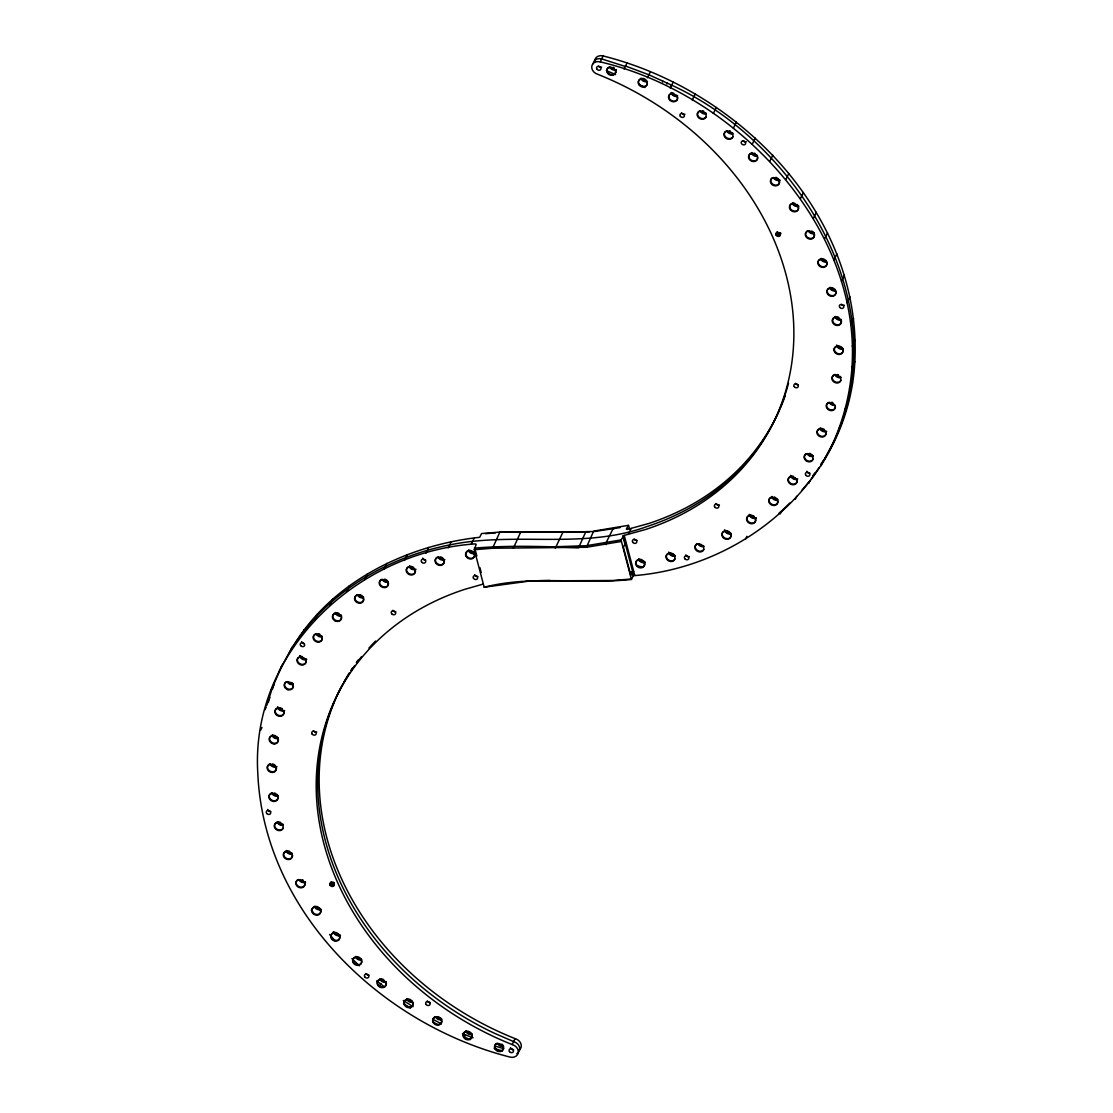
<?xml version="1.0" encoding="UTF-8"?>
<svg xmlns="http://www.w3.org/2000/svg" width="1113" height="1113" viewBox="0 0 1113 1113"><rect width="100%" height="100%" fill="white"/><g stroke="black" fill="none" stroke-linecap="round" stroke-linejoin="round"><path stroke-width="1.5" d="M482.959 584.144L464.524 589.417A284.246 235.65 26.4 0 0 317.4 808.469A284.246 235.65 26.4 0 0 512.161 1044.564A7.568 6.275 26.4 0 1 518.255 1052.787A7.568 6.275 26.4 0 1 509.865 1057.044C380.396 1024.03 263.475 911.31 257.771 772.839C250.508 650.868 358.163 551.519 475.39 543.895L476.169 544.382L474.291 549.711L492.572 548.236L586.426 547.276L593.674 531.124L628.261 525.35L629.666 529.037M631.447 579.456L621.012 539.93L624.212 535.381L645.526 529.51A284.246 235.65 26.4 0 0 792.665 310.457A284.246 235.65 26.4 0 0 597.89 74.362A7.568 6.275 26.4 0 1 591.81 66.14A7.568 6.275 26.4 0 1 600.199 61.883L603.135 55.956C739.171 90.125 862.311 214.892 854.867 361.544C848.788 478.256 746.628 566.976 633.311 575.699L631.447 579.456C582.502 584.756 532.417 574.823 484.197 587.233L474.291 549.711M830.729 447.955C909.321 281.659 761.556 99.419 600.199 61.883M492.572 548.236L499.876 532.07L589.528 531.847M513.399 548.125L520.759 531.958L586.384 532.042L562.955 532.139L555.29 548.208M625.381 66.488L601.674 58.919A7.568 6.275 26.4 0 0 593.201 63.719M266.842 705.308L272.602 687.097L282.271 665.045L279.335 670.972M268.303 702.345L269.889 697.378M272.504 689.1L274.076 684.133L271.141 690.06M662.513 82.056L662.903 81.166M666.868 84.032L667.244 83.155M289.38 652.802C327.055 584.144 403.963 545.523 479.689 537.301L481.553 533.544L499.876 532.07L521.218 532.376M301.22 635.662L304.155 629.735M264.838 709.927L266.313 706.964M314.756 619.677L317.692 613.75M260.498 730.434L261.972 727.471M329.907 604.943L332.843 599.017M346.56 591.573L349.496 585.647M364.605 579.65L367.554 573.724M624.031 68.992L626.981 63.065M383.929 569.258L386.865 563.331M404.395 560.465L407.33 554.538M647.432 77.771L650.368 71.83M425.862 553.328L428.797 547.401M670.221 88.136L673.156 82.209M448.177 547.902L451.127 541.975M471.202 544.229L474.152 538.302M692.244 100.045L695.18 94.118M330.255 884.292L331.396 881.983L334.303 883.472L333.163 885.781L331.451 885.545L330.102 883.778L330.978 882.08M713.35 113.401L716.299 107.474M330.533 884.779L331.688 882.47M330.937 885.211L332.091 882.887M331.451 885.545L332.592 883.221M332.008 885.753L333.163 883.444M332.592 885.837L333.747 883.527M733.411 128.12L736.347 122.193M752.277 144.092L755.226 138.165M769.82 161.218L772.77 155.291M379.45 986.438L380.924 983.475M785.931 179.388L788.88 173.461M628.261 525.35L626.396 529.092L627.148 529.454L648.476 523.583A284.246 235.65 26.4 0 0 779.392 410.252M628.233 534.463L631.168 528.536M780.45 233.34L780.13 235.246L778.057 235.706L776.985 235.163L778.14 232.854A2.309 1.92 26.4 0 1 777.444 231.935M777.486 235.497L778.14 232.854M778.057 235.706L779.211 233.396L780.867 233.243L779.712 235.553M778.641 235.789L779.796 233.48M779.211 235.747L780.352 233.424M800.497 198.462L803.447 192.535M632.643 571.637L630.807 575.338L623.405 547.332L625.242 543.617L626.243 543.547L624.977 544.16L622.877 536.188M813.408 218.315L816.358 212.388M824.594 238.822L827.543 232.895M833.971 259.83L836.92 253.903M473.095 1037.803L465.54 1034.965L464.399 1037.288L470.437 1039.556M841.47 281.213L844.419 275.287M847.049 302.819L849.998 296.879M850.666 324.481L853.601 318.555M745.446 539.276L746.92 536.313M852.294 346.087L855.229 340.161M512.161 1044.564L515.11 1038.638A284.246 235.65 26.4 0 1 342.86 684.008M851.918 367.471L854.867 361.544M780.157 513.983L781.632 511.02L789.785 503.09M849.553 388.493L852.502 382.566M795.308 499.25L796.769 496.287M845.212 409L848.162 403.073M808.845 483.265L810.306 480.301L801.986 490.137M838.924 428.867L841.859 422.94M820.671 466.124L833.665 442.028M671.264 86.035L671.682 85.172C806.688 147.403 908.236 323.716 822.145 463.161M647.265 84.059L646.486 85.604A4.619 3.84 26.4 0 1 638.945 84.852A4.619 3.84 26.4 0 1 641.881 79.093A4.619 3.84 26.4 0 1 646.945 84.713M280.81 668.009L292.329 646.876M290.855 649.839C325.455 593.883 385.849 557.516 449.652 544.939C514.79 531.291 583.337 549.864 647.001 526.546A284.246 235.65 26.4 0 0 788.519 383.248M812.768 475.905L814.744 473.053M820.657 464.483L823.62 460.198M811.294 478.868L819.182 467.446M706.115 116.712L705.197 118.173A4.619 3.84 26.4 0 1 699.395 118.354A4.619 3.84 26.4 0 1 697.559 113.15L698.157 112.343A4.619 3.84 26.4 0 1 703.959 112.163A4.619 3.84 26.4 0 1 705.795 117.366M334.387 884.891L333.163 885.781M405.174 1000.114L404.589 1000.921A4.619 3.84 26.4 0 0 406.412 1006.124A4.619 3.84 26.4 0 0 412.227 1005.929M779.072 513.079L781.632 511.02M772.519 177.677L771.685 178.289A4.619 3.84 26.4 0 0 771.629 183.089A4.619 3.84 26.4 0 0 776.874 185.092L777.89 184.716A4.619 3.84 26.4 0 0 777.973 178.456M777.027 232.033L776.151 233.73A2.309 1.92 26.4 0 0 776.985 235.163M354.407 957.417L354.713 957.194A4.619 3.84 26.4 0 1 359.151 957.319M378.559 979.969L378.378 980.094A4.619 3.84 26.4 0 0 379.13 985.756A4.619 3.84 26.4 0 0 385.418 985.923M549.933 580.485L526.616 580.958L612.623 580.513L630.89 579.038M780.116 180.111L779.17 180.459A4.619 3.84 26.4 0 1 773.354 177.482M798.675 206.239L798.188 206.42A4.619 3.84 26.4 0 1 792.359 203.442M814.048 233.716L814.104 233.702A4.619 3.84 26.4 0 1 808.233 230.753M292.107 854.13L292.051 854.144A4.619 3.84 26.4 0 1 286.222 851.167M305.602 882.066L304.572 882.442A4.619 3.84 26.4 0 1 298.757 879.465M314.812 906.58L313.796 906.956A4.619 3.84 26.4 0 0 312.586 911.895A4.619 3.84 26.4 0 0 318.151 914.371L319.167 913.996A4.619 3.84 26.4 0 0 319.25 907.735M321.379 909.404L320.447 909.738A4.619 3.84 26.4 0 1 314.631 906.761M474.319 548.139C508.961 545.217 543.867 546.413 578.565 547.791L585.883 531.624L594.245 531.541L620.066 527.59M627.76 525.99L628.803 525.767M621.012 539.93L586.426 545.704L555.707 546.733M586.426 547.276L620.984 541.516M527.117 581.376L484.197 587.233M826.458 261.402L825.763 261.472A4.619 3.84 26.4 0 1 821.074 258.383M826.583 262.014L825.443 262.112A4.619 3.84 26.4 0 1 820.754 259.037M830.409 287.724L829.964 287.766A4.619 3.84 26.4 0 0 827.293 292.065A4.619 3.84 26.4 0 0 832.162 295.655L833.303 295.557A4.619 3.84 26.4 0 0 835.793 290.73M835 290.354L834.792 290.382A4.619 3.84 26.4 0 1 830.103 287.293M835.599 290.924L834.472 291.022A4.619 3.84 26.4 0 1 829.783 287.947M277.958 795.433L276.817 795.545A4.619 3.84 26.4 0 1 272.699 793.444M277.638 796.087L276.497 796.185A4.619 3.84 26.4 0 1 271.809 793.11M283.356 824.594L282.215 824.691A4.619 3.84 26.4 0 1 277.527 821.617M283.036 825.234L281.895 825.345A4.619 3.84 26.4 0 1 277.207 822.27M485.435 533.697L495.396 532.89M643.077 567.074L638.472 566.155M629.735 571.873L633.631 571.553L632.379 572.165L633.311 575.699M839.369 346.004L838.2 345.837A4.619 3.84 26.4 0 0 836.058 346.31M835.877 374.998L837.046 375.164A4.619 3.84 26.4 0 1 840.844 380.145A4.619 3.84 26.4 0 1 835.766 382.83L834.639 382.399A4.619 3.84 26.4 0 1 831.968 377.85A4.619 3.84 26.4 0 1 835.877 374.998A4.619 3.84 26.4 0 0 837.588 376.472L838.715 376.904A4.619 3.84 26.4 0 0 839.884 377.07M275.12 766.523L273.951 766.356A4.619 3.84 26.4 0 1 271.002 764.408M495.341 1046.15L503.563 1048.613M494.2 1048.474L502.422 1050.922M625.506 66.029L648.907 74.794L671.682 85.172M831.801 402.21L832.788 402.572M275.732 735.874L274.605 735.456A4.619 3.84 26.4 0 0 271.294 735.763M606.376 70.578L615.586 74.585M462.452 1033.56L465.54 1034.965M638.751 84.379L644.942 87.51M432.651 1019.118L441.43 1023.863M432.957 1022.221L437.353 1024.6M613.833 528.884L613.18 528.48L605.931 543.074L606.015 544.633M403.296 1000.49L413.076 1006.681M403.546 1003.689L410.53 1008.114M333.204 882.136L333.705 882.47A2.309 1.92 26.4 0 1 334.401 883.374M384.583 987.036L376.723 980.817M351.931 958.557L359.388 965.834M730.045 532.529L730.253 532.751A4.619 3.84 26.4 0 1 730.824 533.739M383.067 579.595L383.888 580.443A4.619 3.84 26.4 0 0 388.312 581.598M362.087 595.789L362.908 596.638A4.619 3.84 26.4 0 1 363.478 597.611M358.358 595.149L359.179 595.998A4.619 3.84 26.4 0 0 363.603 597.152M329.615 934.53L335.333 940.972M311.278 910.086L314.033 914.316M725.133 530.289L725.704 531.277A4.619 3.84 26.4 0 0 730.963 533.266M703.388 545.579L703.861 546.386M702.957 546.052L703.527 547.026A4.619 3.84 26.4 0 1 701.566 551.686A4.619 3.84 26.4 0 1 695.792 549.85L695.222 548.876A4.619 3.84 26.4 0 1 697.183 544.215A4.619 3.84 26.4 0 1 702.957 546.052A4.619 3.84 26.4 0 1 698.741 543.923M697.837 543.589L698.408 544.563A4.619 3.84 26.4 0 0 703.666 546.566M674.395 554.984L674.965 555.957M438.578 556.778L438.925 557.363A4.619 3.84 26.4 0 0 443.044 559.463M438.035 557.043L438.605 558.016A4.619 3.84 26.4 0 0 444.866 559.644M409.473 565.974L410.043 566.948A4.619 3.84 26.4 0 0 414.161 569.049M409.139 566.614L409.723 567.588A4.619 3.84 26.4 0 0 415.984 569.216M387.714 581.25L387.616 581.083A4.619 3.84 26.4 0 0 384.667 579.15M668.663 552.131L668.955 553.175A4.619 3.84 26.4 0 0 674.784 556.152M468.448 550.601L468.448 550.643A4.619 3.84 26.4 0 0 474.277 553.62M624.212 535.381L634.674 575.031M623.169 535.603L633.589 575.129M475.529 551.088L476.837 556.027M479.884 567.574L481.192 572.513M646.806 84.95A4.619 3.84 26.4 0 1 640.351 85.325A4.619 3.84 26.4 0 1 639.53 79.426A4.619 3.84 26.4 0 1 646.138 80.08M646.834 80.999A4.619 3.84 26.4 0 1 647.279 82.014M608.769 67.17A4.619 3.84 26.4 0 0 608.686 73.444A4.619 3.84 26.4 0 0 615.572 72.804L615.892 71.844A4.619 3.84 26.4 0 0 615.614 69.771M613.221 67.295A4.619 3.84 26.4 0 1 614.223 67.949M518.171 1052.675A7.568 6.275 26.4 0 0 513.636 1041.601L494.353 1033.226A284.246 235.65 26.4 0 1 349.482 673.323M517.281 1053.371A7.568 6.275 26.4 0 1 516.78 1053.663M351.235 670.666A284.246 235.65 26.4 0 1 354.866 665.435M356.744 662.861A284.246 235.65 26.4 0 1 361.642 656.559M368.932 648.044A284.246 235.65 26.4 0 1 375.568 641.046M425.75 560.131A2.309 1.92 26.4 0 1 422.703 558.128M304.183 643.69A2.309 1.92 26.4 0 1 301.693 641.631M270.779 811.46A2.309 1.92 26.4 0 1 267.732 809.443M368.932 975.044A2.309 1.92 26.4 0 1 366.024 973.555M412.492 1005.776A4.619 3.84 26.4 0 0 410.669 1000.573A4.619 3.84 26.4 0 0 404.854 1000.754L404.256 1001.561A4.619 3.84 26.4 0 0 406.092 1006.764A4.619 3.84 26.4 0 0 411.893 1006.583L412.812 1005.122A4.619 3.84 26.4 0 0 412.853 1002.103M463.565 1033.323A4.619 3.84 26.4 0 1 471.119 1034.074A4.619 3.84 26.4 0 1 468.183 1039.848A4.619 3.84 26.4 0 1 463.119 1034.214L463.884 1032.683A4.619 3.84 26.4 0 1 468.935 1031.528M494.798 1045.483A4.619 3.84 26.4 0 1 502.255 1045.385A4.619 3.84 26.4 0 1 500.224 1051.548A4.619 3.84 26.4 0 1 494.492 1046.429L495.132 1044.829A4.619 3.84 26.4 0 1 496.565 1043.41M470.02 1032.071A4.619 3.84 26.4 0 1 471.801 1037.427A4.619 3.84 26.4 0 1 466.194 1038.693A4.619 3.84 26.4 0 1 463.439 1033.574M503.674 1048.084A4.619 3.84 26.4 0 1 498.61 1050.769A4.619 3.84 26.4 0 1 494.812 1045.789M502.005 1044.189A4.619 3.84 26.4 0 1 502.826 1045.037M503.396 1046.011A4.619 3.84 26.4 0 1 503.688 1047.055M415.163 569.411A4.619 3.84 26.4 0 1 413.201 574.071A4.619 3.84 26.4 0 1 407.414 572.221L406.843 571.247A4.619 3.84 26.4 0 1 408.318 566.809M409.334 566.434A4.619 3.84 26.4 0 1 411.643 566.503M412.77 566.92A4.619 3.84 26.4 0 1 413.772 567.588M474.75 555.512A4.619 3.84 26.4 0 1 470.841 558.364A4.619 3.84 26.4 0 1 466.152 555.276L465.86 554.246A4.619 3.84 26.4 0 1 472.079 550.963M473.081 551.617A4.619 3.84 26.4 0 1 474.764 554.483M796.922 479.202A4.619 3.84 26.4 0 1 795.892 483.362A4.619 3.84 26.4 0 1 791.009 483.529L789.993 482.861A4.619 3.84 26.4 0 1 789.242 477.213M790.077 476.601A4.619 3.84 26.4 0 1 793.402 476.294M731.116 534.769A4.619 3.84 26.4 0 1 728.333 538.553A4.619 3.84 26.4 0 1 723.088 536.549L722.518 535.576A4.619 3.84 26.4 0 1 723.144 531.736M723.993 531.124A4.619 3.84 26.4 0 1 727.304 530.818M728.431 531.249A4.619 3.84 26.4 0 1 729.432 531.917M813.019 459.307A4.619 3.84 26.4 0 1 807.148 460.601L806.132 459.947A4.619 3.84 26.4 0 1 806.215 453.673M809.541 453.367A4.619 3.84 26.4 0 1 810.667 453.798M811.669 454.452A4.619 3.84 26.4 0 1 813.06 456.288M825.874 431.468A4.619 3.84 26.4 0 1 823.731 436.185A4.619 3.84 26.4 0 1 817.902 433.959A4.619 3.84 26.4 0 1 819.029 428.853M820.044 428.491A4.619 3.84 26.4 0 1 822.354 428.547M823.481 428.978A4.619 3.84 26.4 0 1 824.483 429.632M755.532 518.185A4.619 3.84 26.4 0 1 754.071 522.623A4.619 3.84 26.4 0 1 748.618 521.844L747.797 520.995A4.619 3.84 26.4 0 1 747.533 516.571A4.619 3.84 26.4 0 1 752.012 515.263M753.139 515.695A4.619 3.84 26.4 0 1 754.141 516.362M835.46 407.135A4.619 3.84 26.4 0 1 830.395 409.821L829.268 409.389A4.619 3.84 26.4 0 1 828.35 402.461M843.167 350.985A4.619 3.84 26.4 0 1 839.272 353.837L838.103 353.67A4.619 3.84 26.4 0 1 835.223 346.922M840.496 346.435A4.619 3.84 26.4 0 1 843.181 349.955M841.191 319.89A4.619 3.84 26.4 0 1 837.56 324.815L836.392 324.648A4.619 3.84 26.4 0 1 833.512 317.901M834.347 317.288A4.619 3.84 26.4 0 1 835.362 316.913L836.503 316.815A4.619 3.84 26.4 0 1 838.799 317.4M778.474 179.944A4.619 3.84 26.4 0 0 772.199 178.317L771.365 178.929A4.619 3.84 26.4 0 0 771.295 183.742A4.619 3.84 26.4 0 0 776.554 185.732L777.57 185.37A4.619 3.84 26.4 0 0 778.474 179.944A4.619 3.84 26.4 0 1 774.245 177.816M637.039 540.361A2.309 1.92 26.4 0 1 634.062 539.026M674.923 558.99A4.619 3.84 26.4 0 1 670.763 560.827A4.619 3.84 26.4 0 1 666.659 557.808L666.367 556.764A4.619 3.84 26.4 0 1 667.285 553.968M668.134 553.356A4.619 3.84 26.4 0 1 671.445 553.05M672.572 553.481A4.619 3.84 26.4 0 1 673.574 554.135M703.819 549.405A4.619 3.84 26.4 0 1 696.112 549.196L695.542 548.222A4.619 3.84 26.4 0 1 697.016 543.784M642.145 559.867A4.619 3.84 26.4 0 0 636.024 561.787A4.619 3.84 26.4 0 0 640.142 567.185A4.619 3.84 26.4 0 0 644.83 563.387L644.552 562.357A4.619 3.84 26.4 0 0 643.161 560.521M724.953 132.35A4.619 3.84 26.4 0 1 731.241 132.53A4.619 3.84 26.4 0 1 731.992 138.179L731.158 138.791A4.619 3.84 26.4 0 1 725.704 138.012A4.619 3.84 26.4 0 1 724.354 133.17L725.273 131.71A4.619 3.84 26.4 0 1 727.137 130.722M775.844 177.357A4.619 3.84 26.4 0 1 776.971 177.788M757.758 157.03A4.619 3.84 26.4 0 1 756.826 159.827L755.991 160.439A4.619 3.84 26.4 0 1 750.106 159.256A4.619 3.84 26.4 0 1 749.786 153.997L750.621 153.385A4.619 3.84 26.4 0 1 751.637 153.024M753.946 153.079A4.619 3.84 26.4 0 1 755.073 153.511M756.896 155.013A4.619 3.84 26.4 0 1 757.466 155.987M732.91 136.718A4.619 3.84 26.4 0 1 732.326 137.539L731.478 138.151A4.619 3.84 26.4 0 1 726.038 137.358A4.619 3.84 26.4 0 1 724.688 132.517M729.432 130.791A4.619 3.84 26.4 0 1 730.559 131.223M732.382 132.725A4.619 3.84 26.4 0 1 732.952 133.699M669.664 94.299A4.619 3.84 26.4 0 0 670.583 99.961A4.619 3.84 26.4 0 0 676.843 99.989L677.414 99.154A4.619 3.84 26.4 0 0 677.692 97.165M670.485 93.673A4.619 3.84 26.4 0 1 673.782 93.283M676.774 95.162A4.619 3.84 26.4 0 1 677.372 96.121M840.844 380.451A4.619 3.84 26.4 0 1 836.086 382.176L834.973 381.745A4.619 3.84 26.4 0 1 832.246 377.71A4.619 3.84 26.4 0 1 835.056 374.455M837.366 374.511A4.619 3.84 26.4 0 1 838.492 374.942M840.315 376.444A4.619 3.84 26.4 0 1 840.885 377.432M776.276 498.095A4.619 3.84 26.4 0 1 777.027 503.758A4.619 3.84 26.4 0 1 770.739 503.591L769.918 502.742A4.619 3.84 26.4 0 1 771.838 496.954M774.147 497.01A4.619 3.84 26.4 0 1 775.274 497.441M705.517 117.519A4.619 3.84 26.4 0 1 699.715 117.714A4.619 3.84 26.4 0 1 697.879 112.51L698.477 111.703A4.619 3.84 26.4 0 1 700.341 110.716M702.637 110.785A4.619 3.84 26.4 0 1 703.764 111.203M705.586 112.719A4.619 3.84 26.4 0 1 706.157 113.693M798.647 208.312A4.619 3.84 26.4 0 1 796.908 210.677L795.878 211.053A4.619 3.84 26.4 0 1 790.313 208.576A4.619 3.84 26.4 0 1 791.538 203.637L792.553 203.262A4.619 3.84 26.4 0 1 794.849 203.317M796.978 204.416A4.619 3.84 26.4 0 1 798.661 207.282M814.535 234.579A4.619 3.84 26.4 0 1 812.768 237.987L811.753 238.349A4.619 3.84 26.4 0 1 806.883 236.805A4.619 3.84 26.4 0 1 805.965 232.353M806.563 231.546A4.619 3.84 26.4 0 1 807.398 230.934M811.85 231.059A4.619 3.84 26.4 0 1 814.243 233.535M743.164 140.864A2.309 1.92 26.4 0 0 741.634 143.814A2.309 1.92 26.4 0 0 745.487 143.911A2.309 1.92 26.4 0 0 743.164 140.864A2.309 1.92 26.4 0 0 746.239 141.657M684.968 114.208A2.309 1.92 26.4 0 1 681.559 112.914M689.42 556.583A2.309 1.92 26.4 0 1 685.858 554.761M601.59 67.058A2.309 1.92 26.4 0 1 598.46 66.251M826.778 261.833A4.619 3.84 26.4 0 1 824.274 266.647L823.147 266.744A4.619 3.84 26.4 0 1 818.458 263.67A4.619 3.84 26.4 0 1 819.933 259.218L820.949 258.856A4.619 3.84 26.4 0 1 824.371 259.343M825.387 259.997A4.619 3.84 26.4 0 1 826.194 260.845M831.105 287.655A4.619 3.84 26.4 0 1 833.4 288.253M834.402 288.907A4.619 3.84 26.4 0 1 835.223 289.756M798.397 384.736A2.309 1.92 26.4 0 1 795.489 383.248M809.916 473.262A2.309 1.92 26.4 0 1 806.855 471.244M844.391 305.254A2.309 1.92 26.4 0 1 841.261 304.433M719.401 504.926A2.309 1.92 26.4 0 1 715.979 503.633M437.2 557.223A4.619 3.84 26.4 0 0 435.726 561.662L436.31 562.649A4.619 3.84 26.4 0 0 441.555 564.639A4.619 3.84 26.4 0 0 444.337 560.869L444.045 559.825A4.619 3.84 26.4 0 0 440.525 556.917M363.77 598.655A4.619 3.84 26.4 0 1 361.516 602.272A4.619 3.84 26.4 0 1 356.55 601.27L355.743 600.422A4.619 3.84 26.4 0 1 356.633 595.01M359.958 594.704A4.619 3.84 26.4 0 1 361.085 595.121M293.415 686.401A4.619 3.84 26.4 0 1 288.35 689.086L287.224 688.655A4.619 3.84 26.4 0 1 286.305 681.726M291.759 682.506A4.619 3.84 26.4 0 1 293.15 684.328M322.367 638.667A4.619 3.84 26.4 0 1 316.175 640.921L315.174 640.253A4.619 3.84 26.4 0 1 315.257 633.993M318.568 633.673A4.619 3.84 26.4 0 1 319.695 634.104M321.518 635.62A4.619 3.84 26.4 0 1 322.088 636.594M305.95 659.508A4.619 3.84 26.4 0 1 301.164 664.266A4.619 3.84 26.4 0 1 298.284 657.519M299.119 656.907A4.619 3.84 26.4 0 1 302.43 656.6M388.479 583.101A4.619 3.84 26.4 0 1 386.225 586.718A4.619 3.84 26.4 0 1 381.258 585.716L380.451 584.868A4.619 3.84 26.4 0 1 381.342 579.456M430.202 1002.493A2.309 1.92 26.4 0 1 427.295 1001.004M513.594 1049.642A2.309 1.92 26.4 0 1 510.533 1047.639M316.774 731.964A2.309 1.92 26.4 0 1 313.351 730.671M395.769 611.774A2.309 1.92 26.4 0 1 392.861 610.286M385.696 985.756A4.619 3.84 26.4 0 0 384.347 980.915A4.619 3.84 26.4 0 0 378.893 980.136L378.058 980.748A4.619 3.84 26.4 0 0 378.81 986.396A4.619 3.84 26.4 0 0 385.098 986.577L386.016 985.116A4.619 3.84 26.4 0 0 386.058 982.097M337.253 933.028A4.619 3.84 26.4 0 1 339.02 939.344L338.171 939.956A4.619 3.84 26.4 0 1 331.911 938.329A4.619 3.84 26.4 0 1 332.815 932.917L333.83 932.541A4.619 3.84 26.4 0 1 336.126 932.597M361.544 959.796A4.619 3.84 26.4 0 1 360.918 963.635L360.083 964.248A4.619 3.84 26.4 0 1 354.184 963.065A4.619 3.84 26.4 0 1 353.878 957.806M360.167 957.973A4.619 3.84 26.4 0 1 360.974 958.822M379.213 979.482A4.619 3.84 26.4 0 1 383.665 979.607M441.875 1020.51A4.619 3.84 26.4 0 1 436.922 1024.35A4.619 3.84 26.4 0 1 433.277 1018.478L433.847 1017.644A4.619 3.84 26.4 0 1 435.67 1016.614M437.966 1016.628A4.619 3.84 26.4 0 1 439.106 1017.032M440.122 1017.672A4.619 3.84 26.4 0 1 441.555 1019.466M278.125 738.364A4.619 3.84 26.4 0 1 274.508 743.289L273.339 743.122A4.619 3.84 26.4 0 1 270.459 736.375M276.747 736.542A4.619 3.84 26.4 0 1 277.554 737.39M340.773 614.891A4.619 3.84 26.4 0 1 340.717 619.704A4.619 3.84 26.4 0 1 335.43 620.191L334.429 619.538A4.619 3.84 26.4 0 1 333.344 614.265A4.619 3.84 26.4 0 1 338.95 613.388M406.022 999.502A4.619 3.84 26.4 0 1 410.46 999.613M411.462 1000.281A4.619 3.84 26.4 0 1 412.283 1001.13M315.953 906.469A4.619 3.84 26.4 0 1 318.248 907.067M304.767 882.247A4.619 3.84 26.4 0 1 303.293 886.699L302.277 887.075A4.619 3.84 26.4 0 1 296.712 884.598A4.619 3.84 26.4 0 1 297.922 879.646M302.374 879.771A4.619 3.84 26.4 0 1 303.376 880.425M283.829 710.734A4.619 3.84 26.4 0 1 279.043 715.478L277.916 715.047A4.619 3.84 26.4 0 1 275.356 710.011A4.619 3.84 26.4 0 1 280.309 707.812M281.436 708.244A4.619 3.84 26.4 0 1 282.438 708.911M272.602 763.963A4.619 3.84 26.4 0 1 276.441 768.443A4.619 3.84 26.4 0 1 272.49 771.796L271.322 771.629A4.619 3.84 26.4 0 1 267.51 767.678A4.619 3.84 26.4 0 1 270.292 763.908M276.441 794.084A4.619 3.84 26.4 0 1 275.328 800.72L274.201 800.817A4.619 3.84 26.4 0 1 269.332 797.228A4.619 3.84 26.4 0 1 272.003 792.929M274.299 792.985A4.619 3.84 26.4 0 1 275.426 793.416M292.538 855.007A4.619 3.84 26.4 0 1 290.771 858.415L289.756 858.777A4.619 3.84 26.4 0 1 283.926 855.8A4.619 3.84 26.4 0 1 286.417 850.986L287.557 850.889A4.619 3.84 26.4 0 1 289.853 851.487M291.676 852.989A4.619 3.84 26.4 0 1 292.246 853.963M283.175 828.086A4.619 3.84 26.4 0 1 280.726 829.867L279.6 829.978A4.619 3.84 26.4 0 1 274.73 826.375A4.619 3.84 26.4 0 1 277.401 822.076L278.528 821.978A4.619 3.84 26.4 0 1 280.824 822.577M282.646 824.079A4.619 3.84 26.4 0 1 283.217 825.053M477.88 576.478A2.309 1.92 26.4 0 1 474.708 574.628M594.704 61.897A7.568 6.275 26.4 0 1 603.135 55.956M614.613 69.409A4.619 3.84 26.4 0 1 610.494 67.309M616.435 69.59A4.619 3.84 26.4 0 1 609.604 66.989M645.54 81.11A4.619 3.84 26.4 0 1 641.672 78.606M647.46 81.541A4.619 3.84 26.4 0 1 640.907 78.23M785.291 395.505A284.246 235.65 26.4 0 1 780.032 408.805M645.373 562.162A4.619 3.84 26.4 0 1 638.528 559.561M643.537 561.995A4.619 3.84 26.4 0 1 638.848 558.907M777.792 499.459A4.619 3.84 26.4 0 1 773.354 498.304L772.547 497.455A4.619 3.84 26.4 0 1 771.977 496.481M841.317 319.431A4.619 3.84 26.4 0 1 840.19 319.528L839.021 319.361A4.619 3.84 26.4 0 1 835.501 316.454M705.155 113.331A4.619 3.84 26.4 0 1 701.037 111.23M677.65 95.732A4.619 3.84 26.4 0 1 671.765 92.88M843.028 348.452A4.619 3.84 26.4 0 1 841.887 348.55L840.718 348.383A4.619 3.84 26.4 0 1 837.199 345.475M795.92 478.84A4.619 3.84 26.4 0 1 793.625 478.242L792.623 477.588A4.619 3.84 26.4 0 1 791.232 475.766M675.104 555.498A4.619 3.84 26.4 0 1 669.275 552.521M814.368 233.076A4.619 3.84 26.4 0 1 809.123 231.073M798.508 205.766A4.619 3.84 26.4 0 1 792.679 202.803M755.671 517.712A4.619 3.84 26.4 0 1 751.233 516.557L750.412 515.722A4.619 3.84 26.4 0 1 749.842 514.735M756.367 517.99A4.619 3.84 26.4 0 1 750.913 517.211L750.092 516.362A4.619 3.84 26.4 0 1 749.23 514.345M834.18 404.701A4.619 3.84 26.4 0 1 833.011 404.534L831.884 404.102A4.619 3.84 26.4 0 1 830.061 402.6M813.186 455.815A4.619 3.84 26.4 0 1 809.763 455.328L808.761 454.661A4.619 3.84 26.4 0 1 807.941 453.812M824.872 431.107A4.619 3.84 26.4 0 1 820.17 428.018M731.951 133.337A4.619 3.84 26.4 0 1 727.832 131.237M756.464 155.625A4.619 3.84 26.4 0 1 751.776 152.551M757.271 156.182A4.619 3.84 26.4 0 1 751.456 153.204M732.757 133.88A4.619 3.84 26.4 0 1 726.942 130.903M677.33 96.386A4.619 3.84 26.4 0 1 671.125 92.49M840.691 377.613A4.619 3.84 26.4 0 1 838.395 377.544L837.268 377.126A4.619 3.84 26.4 0 1 834.875 374.636M777.472 500.113A4.619 3.84 26.4 0 1 773.034 498.958L772.227 498.109A4.619 3.84 26.4 0 1 771.643 497.135M705.962 113.874A4.619 3.84 26.4 0 1 700.147 110.897M797.743 479.007A4.619 3.84 26.4 0 1 793.305 478.896L792.303 478.228A4.619 3.84 26.4 0 1 790.62 475.376M812.866 456.469A4.619 3.84 26.4 0 1 809.443 455.968L808.441 455.314A4.619 3.84 26.4 0 1 807.05 453.492M826.695 431.274A4.619 3.84 26.4 0 1 819.85 428.672M730.629 533.92A4.619 3.84 26.4 0 1 725.384 531.917L724.813 530.943A4.619 3.84 26.4 0 1 724.521 529.899M834.987 405.243A4.619 3.84 26.4 0 1 832.691 405.188L831.564 404.756A4.619 3.84 26.4 0 1 829.171 402.266M842.708 349.092A4.619 3.84 26.4 0 1 841.567 349.204L840.398 349.037A4.619 3.84 26.4 0 1 836.586 345.086M840.997 320.071A4.619 3.84 26.4 0 1 839.87 320.182L838.701 320.015A4.619 3.84 26.4 0 1 835.181 317.094M471.509 1033.894A4.619 3.84 26.4 0 1 466.486 1031.348M472.274 1034.297A4.619 3.84 26.4 0 1 465.721 1030.986M339.785 935.045A4.619 3.84 26.4 0 1 333.956 932.082M363.283 597.792A4.619 3.84 26.4 0 1 358.859 596.638L358.038 595.803A4.619 3.84 26.4 0 1 357.468 594.815M473.47 553.078A4.619 3.84 26.4 0 1 468.782 550.003M282.827 710.372A4.619 3.84 26.4 0 1 281.659 710.205L280.532 709.774A4.619 3.84 26.4 0 1 278.139 707.284M293.276 683.869A4.619 3.84 26.4 0 1 290.966 683.799L289.853 683.368A4.619 3.84 26.4 0 1 288.03 681.866M306.089 659.049A4.619 3.84 26.4 0 1 300.26 656.072M386.183 981.624A4.619 3.84 26.4 0 1 380.368 978.647M292.371 853.504A4.619 3.84 26.4 0 1 286.556 850.527M361.683 959.336A4.619 3.84 26.4 0 1 355.854 956.359M340.481 935.323A4.619 3.84 26.4 0 1 333.344 931.678M385.863 982.278A4.619 3.84 26.4 0 1 380.048 979.301M361.363 959.976A4.619 3.84 26.4 0 1 355.534 957.013M278.264 737.905A4.619 3.84 26.4 0 1 277.123 738.002L275.954 737.836A4.619 3.84 26.4 0 1 272.435 734.928M277.944 738.545A4.619 3.84 26.4 0 1 276.803 738.656L275.634 738.489A4.619 3.84 26.4 0 1 272.115 735.568M441.833 1019.077A4.619 3.84 26.4 0 1 436.546 1017.199M441.513 1019.731A4.619 3.84 26.4 0 1 435.628 1016.879M412.659 1002.284A4.619 3.84 26.4 0 1 406.843 999.307M341.162 616.046A4.619 3.84 26.4 0 1 337.726 615.559L336.724 614.905A4.619 3.84 26.4 0 1 335.333 613.082M411.852 1001.742A4.619 3.84 26.4 0 1 407.163 998.667M341.482 615.406A4.619 3.84 26.4 0 1 338.046 614.919L337.044 614.251A4.619 3.84 26.4 0 1 335.653 612.428M319.64 909.196A4.619 3.84 26.4 0 1 314.951 906.121M306.785 659.327A4.619 3.84 26.4 0 1 299.647 655.682M321.894 636.775A4.619 3.84 26.4 0 1 318.471 636.288L317.469 635.62A4.619 3.84 26.4 0 1 316.078 633.798M321.087 636.233A4.619 3.84 26.4 0 1 318.791 635.634L317.789 634.98A4.619 3.84 26.4 0 1 316.968 634.132M387.992 582.238A4.619 3.84 26.4 0 1 383.568 581.083L382.747 580.249A4.619 3.84 26.4 0 1 382.176 579.261M284.65 710.539A4.619 3.84 26.4 0 1 281.339 710.845L280.212 710.428A4.619 3.84 26.4 0 1 277.527 706.894M292.956 684.509A4.619 3.84 26.4 0 1 290.646 684.453L289.519 684.022A4.619 3.84 26.4 0 1 287.126 681.532M304.892 881.788A4.619 3.84 26.4 0 1 299.647 879.785M276.942 766.69A4.619 3.84 26.4 0 1 274.8 767.163L273.631 766.996A4.619 3.84 26.4 0 1 270.111 764.088M502.394 1045.664A4.619 3.84 26.4 0 1 498.276 1043.549M503.201 1046.206A4.619 3.84 26.4 0 1 497.386 1043.229M343.625 682.617A284.246 235.65 26.4 0 1 349.245 673.031M350.957 670.36A284.246 235.65 26.4 0 1 352.71 667.703M356.341 662.472A284.246 235.65 26.4 0 1 358.219 659.898M515.11 1038.638A7.568 6.275 26.4 0 1 520.912 1043.757A7.568 6.275 26.4 0 1 519.215 1050.088M615.572 72.498L615.252 73.444A4.619 3.84 26.4 0 1 607.795 73.541A4.619 3.84 26.4 0 1 609.841 67.378A4.619 3.84 26.4 0 1 615.572 72.498M677.094 99.808L676.523 100.629A4.619 3.84 26.4 0 1 668.996 99.14A4.619 3.84 26.4 0 1 672.683 93.812A4.619 3.84 26.4 0 1 677.094 99.808M433.527 1018.298L432.957 1019.118A4.619 3.84 26.4 0 0 437.381 1025.129A4.619 3.84 26.4 0 0 441.068 1019.786A4.619 3.84 26.4 0 0 433.527 1018.298M750.301 154.039L749.466 154.651A4.619 3.84 26.4 0 0 749.786 159.896A4.619 3.84 26.4 0 0 755.671 161.079L756.506 160.467A4.619 3.84 26.4 0 0 756.186 155.222A4.619 3.84 26.4 0 0 750.301 154.039M338.686 939.998L337.851 940.61A4.619 3.84 26.4 0 1 331.591 938.982A4.619 3.84 26.4 0 1 332.481 933.557L333.51 933.195A4.619 3.84 26.4 0 1 338.755 935.184A4.619 3.84 26.4 0 1 338.686 939.998M354.393 957.848L353.544 958.46A4.619 3.84 26.4 0 0 353.864 963.705A4.619 3.84 26.4 0 0 359.763 964.888L360.598 964.275A4.619 3.84 26.4 0 0 360.278 959.03A4.619 3.84 26.4 0 0 354.393 957.848M792.233 203.916L791.204 204.277A4.619 3.84 26.4 0 0 789.993 209.23A4.619 3.84 26.4 0 0 795.558 211.693L796.574 211.331A4.619 3.84 26.4 0 0 797.798 206.378A4.619 3.84 26.4 0 0 792.233 203.916M808.108 231.212L807.078 231.587A4.619 3.84 26.4 0 0 805.868 236.526A4.619 3.84 26.4 0 0 811.433 239.003L812.448 238.627A4.619 3.84 26.4 0 0 813.673 233.688A4.619 3.84 26.4 0 0 808.108 231.212M820.629 259.496L819.613 259.872A4.619 3.84 26.4 0 0 818.138 264.31A4.619 3.84 26.4 0 0 822.827 267.398L823.954 267.287A4.619 3.84 26.4 0 0 826.444 262.473A4.619 3.84 26.4 0 0 820.629 259.496M290.451 859.055L289.436 859.431A4.619 3.84 26.4 0 1 283.606 856.454A4.619 3.84 26.4 0 1 286.097 851.64L287.237 851.528A4.619 3.84 26.4 0 1 291.926 854.617A4.619 3.84 26.4 0 1 290.451 859.055M298.632 879.924L297.602 880.3A4.619 3.84 26.4 0 0 296.392 885.238A4.619 3.84 26.4 0 0 301.957 887.715L302.973 887.339A4.619 3.84 26.4 0 0 304.197 882.4A4.619 3.84 26.4 0 0 298.632 879.924M314.492 907.234L313.476 907.596A4.619 3.84 26.4 0 0 312.252 912.549A4.619 3.84 26.4 0 0 317.831 915.025L318.847 914.649A4.619 3.84 26.4 0 0 320.071 909.697A4.619 3.84 26.4 0 0 314.492 907.234M830.785 288.309L829.644 288.406A4.619 3.84 26.4 0 0 826.973 292.705A4.619 3.84 26.4 0 0 831.842 296.308L832.983 296.197A4.619 3.84 26.4 0 0 835.654 291.898A4.619 3.84 26.4 0 0 830.785 288.309M836.183 317.455L835.042 317.567A4.619 3.84 26.4 0 0 832.26 321.337A4.619 3.84 26.4 0 0 836.072 325.288L837.24 325.455A4.619 3.84 26.4 0 0 841.164 321.574A4.619 3.84 26.4 0 0 836.183 317.455M275.008 801.36L273.881 801.471A4.619 3.84 26.4 0 1 268.901 797.353A4.619 3.84 26.4 0 1 272.81 793.472L273.979 793.639A4.619 3.84 26.4 0 1 277.791 797.59A4.619 3.84 26.4 0 1 275.008 801.36M278.208 822.618L277.081 822.73A4.619 3.84 26.4 0 0 274.41 827.029A4.619 3.84 26.4 0 0 279.28 830.618L280.406 830.521A4.619 3.84 26.4 0 0 283.078 826.222A4.619 3.84 26.4 0 0 278.208 822.618M839.049 346.644L837.88 346.477A4.619 3.84 26.4 0 0 833.943 349.844A4.619 3.84 26.4 0 0 837.783 354.31L838.952 354.477A4.619 3.84 26.4 0 0 842.889 351.124A4.619 3.84 26.4 0 0 839.049 346.644M274.188 743.929L273.019 743.762A4.619 3.84 26.4 0 1 269.221 738.782A4.619 3.84 26.4 0 1 274.285 736.096L275.412 736.528A4.619 3.84 26.4 0 1 278.083 741.077A4.619 3.84 26.4 0 1 274.188 743.929M272.282 764.617L271.113 764.45A4.619 3.84 26.4 0 0 267.162 767.803A4.619 3.84 26.4 0 0 271.002 772.283L272.17 772.45A4.619 3.84 26.4 0 0 276.121 769.083A4.619 3.84 26.4 0 0 272.282 764.617M832.468 403.226L831.341 402.795A4.619 3.84 26.4 0 0 826.389 404.993A4.619 3.84 26.4 0 0 828.948 410.029L830.075 410.46A4.619 3.84 26.4 0 0 835.014 408.276A4.619 3.84 26.4 0 0 832.468 403.226M823.147 429.632L822.034 429.201A4.619 3.84 26.4 0 0 817.109 433.611A4.619 3.84 26.4 0 0 824.371 436.379A4.619 3.84 26.4 0 0 823.147 429.632M288.03 689.726L286.904 689.309A4.619 3.84 26.4 0 1 285.679 682.547A4.619 3.84 26.4 0 1 292.956 685.316A4.619 3.84 26.4 0 1 288.03 689.726M281.116 708.898L279.989 708.466A4.619 3.84 26.4 0 0 275.036 710.651A4.619 3.84 26.4 0 0 277.596 715.701L278.709 716.132A4.619 3.84 26.4 0 0 283.662 713.934A4.619 3.84 26.4 0 0 281.116 708.898M806.814 461.255L805.812 460.587A4.619 3.84 26.4 0 1 806.563 454.048A4.619 3.84 26.4 0 1 813.06 458.319A4.619 3.84 26.4 0 1 806.814 461.255M795.211 478.02L794.209 477.366A4.619 3.84 26.4 0 0 788.588 478.242A4.619 3.84 26.4 0 0 789.674 483.515L790.675 484.169A4.619 3.84 26.4 0 0 796.296 483.306A4.619 3.84 26.4 0 0 795.211 478.02M775.956 498.749L774.954 498.081A4.619 3.84 26.4 0 0 769.667 498.582A4.619 3.84 26.4 0 0 769.598 503.382L770.419 504.231A4.619 3.84 26.4 0 0 776.707 504.412A4.619 3.84 26.4 0 0 775.956 498.749M335.11 620.845L334.109 620.178A4.619 3.84 26.4 0 1 333.357 614.529A4.619 3.84 26.4 0 1 339.646 614.696L340.453 615.545A4.619 3.84 26.4 0 1 340.397 620.344A4.619 3.84 26.4 0 1 335.11 620.845M320.377 635.412L319.375 634.758A4.619 3.84 26.4 0 0 313.769 635.634A4.619 3.84 26.4 0 0 314.84 640.907L315.855 641.561A4.619 3.84 26.4 0 0 321.462 640.685A4.619 3.84 26.4 0 0 320.377 635.412M304.239 658.34L303.237 657.672A4.619 3.84 26.4 0 0 297.004 660.607A4.619 3.84 26.4 0 0 303.501 664.878A4.619 3.84 26.4 0 0 304.239 658.34M754.642 517.851L753.821 517.002A4.619 3.84 26.4 0 0 747.922 516.502A4.619 3.84 26.4 0 0 747.477 521.649L748.298 522.498A4.619 3.84 26.4 0 0 754.183 522.999A4.619 3.84 26.4 0 0 754.642 517.851M729.933 533.405L729.112 532.557A4.619 3.84 26.4 0 0 723.659 531.777A4.619 3.84 26.4 0 0 722.198 536.216L722.768 537.203A4.619 3.84 26.4 0 0 729.029 538.831A4.619 3.84 26.4 0 0 729.933 533.405M380.938 586.37L380.117 585.521A4.619 3.84 26.4 0 1 381.022 580.11A4.619 3.84 26.4 0 1 387.296 581.723L387.867 582.711A4.619 3.84 26.4 0 1 386.392 587.149A4.619 3.84 26.4 0 1 380.938 586.37M362.588 597.278L361.767 596.443A4.619 3.84 26.4 0 0 355.868 595.928A4.619 3.84 26.4 0 0 355.409 601.076L356.23 601.924A4.619 3.84 26.4 0 0 362.128 602.425A4.619 3.84 26.4 0 0 362.588 597.278M674.645 556.611L674.075 555.637A4.619 3.84 26.4 0 0 668.83 553.634A4.619 3.84 26.4 0 0 666.047 557.418L666.339 558.448A4.619 3.84 26.4 0 0 672.155 561.425A4.619 3.84 26.4 0 0 674.645 556.611M435.976 563.289L435.406 562.315A4.619 3.84 26.4 0 1 437.896 557.502A4.619 3.84 26.4 0 1 443.725 560.479L444.017 561.522A4.619 3.84 26.4 0 1 441.235 565.293A4.619 3.84 26.4 0 1 435.976 563.289M414.843 570.051L414.259 569.077A4.619 3.84 26.4 0 0 408.485 567.24A4.619 3.84 26.4 0 0 406.523 571.901L407.094 572.875A4.619 3.84 26.4 0 0 412.881 574.725A4.619 3.84 26.4 0 0 414.843 570.051M644.51 564.041L644.218 562.997A4.619 3.84 26.4 0 0 636.803 560.785A4.619 3.84 26.4 0 0 638.667 567.491A4.619 3.84 26.4 0 0 644.51 564.041M465.832 555.93L465.54 554.886A4.619 3.84 26.4 0 1 471.383 551.436A4.619 3.84 26.4 0 1 473.262 558.156A4.619 3.84 26.4 0 1 465.832 555.93M364.841 977.019A2.309 1.92 26.4 0 0 368.695 977.117A2.309 1.92 26.4 0 0 366.372 974.07A2.309 1.92 26.4 0 0 364.841 977.019M300.663 645.61A2.309 1.92 26.4 0 0 304.503 645.707A2.309 1.92 26.4 0 0 302.18 642.66A2.309 1.92 26.4 0 0 300.663 645.61M805.812 475.223A2.309 1.92 26.4 0 0 809.666 475.321A2.309 1.92 26.4 0 0 807.342 472.274A2.309 1.92 26.4 0 0 805.812 475.223M596.985 69.215A2.309 1.92 26.4 0 0 600.839 69.312A2.309 1.92 26.4 0 0 598.502 66.265A2.309 1.92 26.4 0 0 596.985 69.215M839.786 307.411A2.309 1.92 26.4 0 0 843.64 307.508A2.309 1.92 26.4 0 0 841.317 304.461A2.309 1.92 26.4 0 0 839.786 307.411M680.363 116.364A2.309 1.92 26.4 0 0 684.217 116.462A2.309 1.92 26.4 0 0 681.893 113.415A2.309 1.92 26.4 0 0 680.363 116.364M776.262 235.386A2.309 1.92 26.4 0 0 780.116 235.497A2.309 1.92 26.4 0 0 777.792 232.436A2.309 1.92 26.4 0 0 776.262 235.386M684.815 558.726A2.309 1.92 26.4 0 0 688.669 558.837A2.309 1.92 26.4 0 0 686.345 555.777A2.309 1.92 26.4 0 0 684.815 558.726M794.306 386.712A2.309 1.92 26.4 0 0 798.16 386.809A2.309 1.92 26.4 0 0 795.837 383.762A2.309 1.92 26.4 0 0 794.306 386.712M632.587 541.989A2.309 1.92 26.4 0 0 636.455 542.768A2.309 1.92 26.4 0 0 634.8 539.457A2.309 1.92 26.4 0 0 632.587 541.989M714.796 507.083A2.309 1.92 26.4 0 0 718.65 507.194A2.309 1.92 26.4 0 0 716.327 504.133A2.309 1.92 26.4 0 0 714.796 507.083M426.098 1004.455A2.309 1.92 26.4 0 0 429.952 1004.566A2.309 1.92 26.4 0 0 427.629 1001.505A2.309 1.92 26.4 0 0 426.098 1004.455M330.213 885.433A2.309 1.92 26.4 0 0 334.067 885.545A2.309 1.92 26.4 0 0 331.744 882.484A2.309 1.92 26.4 0 0 330.213 885.433M266.689 813.422A2.309 1.92 26.4 0 0 270.542 813.52A2.309 1.92 26.4 0 0 268.219 810.473A2.309 1.92 26.4 0 0 266.689 813.422M509.49 1051.618A2.309 1.92 26.4 0 0 513.343 1051.715A2.309 1.92 26.4 0 0 511.02 1048.669A2.309 1.92 26.4 0 0 509.49 1051.618M421.66 562.093A2.309 1.92 26.4 0 0 425.514 562.204A2.309 1.92 26.4 0 0 423.19 559.143A2.309 1.92 26.4 0 0 421.66 562.093M312.169 734.121A2.309 1.92 26.4 0 0 316.022 734.218A2.309 1.92 26.4 0 0 313.685 731.171A2.309 1.92 26.4 0 0 312.169 734.121M391.679 613.736A2.309 1.92 26.4 0 0 395.518 613.847A2.309 1.92 26.4 0 0 393.195 610.787A2.309 1.92 26.4 0 0 391.679 613.736M473.415 578.106A2.309 1.92 26.4 0 0 477.282 578.885A2.309 1.92 26.4 0 0 475.627 575.574A2.309 1.92 26.4 0 0 473.415 578.106"/></g></svg>
